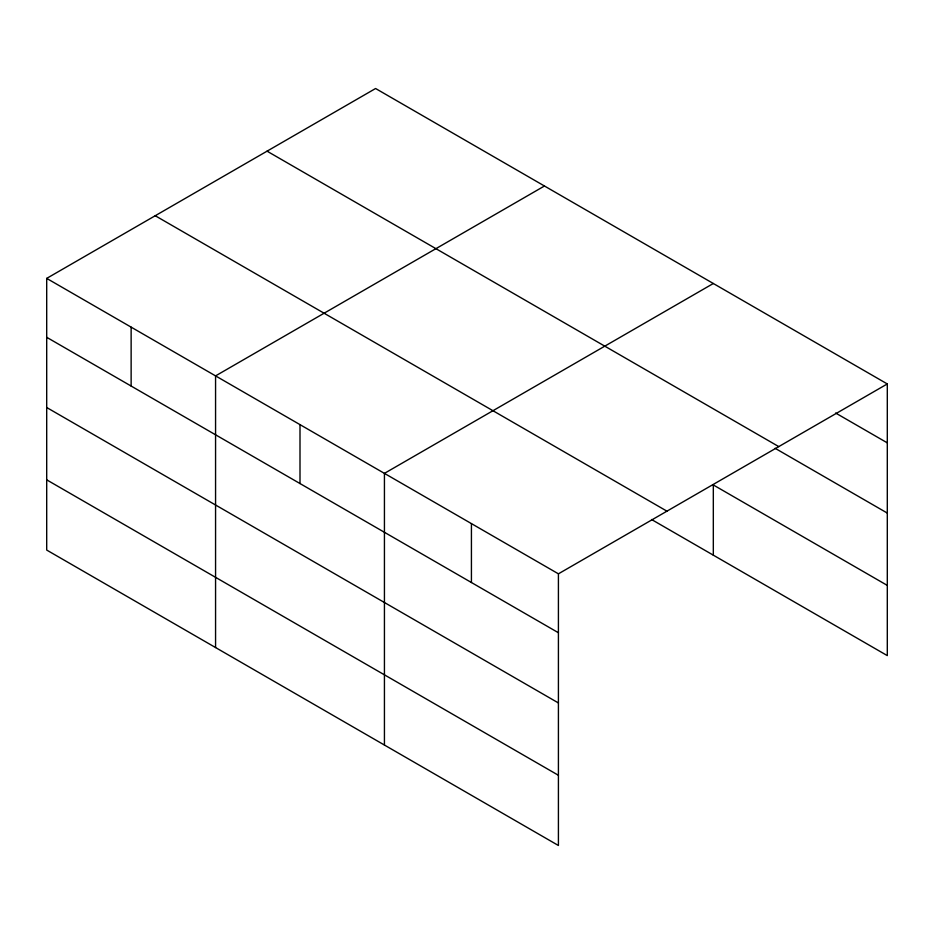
<?xml version="1.0" encoding="UTF-8"?>
<svg xmlns="http://www.w3.org/2000/svg" width="934" height="934" viewBox="0 0 934 934"><rect width="100%" height="100%" fill="white"/><g stroke="black" fill="none" stroke-linecap="round" stroke-linejoin="round"><path stroke-width="1.4" d="M651.57 519.514L887.3 655.61L887.3 383.944L375.585 88.508L46.7 278.39L46.7 550.056L558.415 845.492L558.415 573.826L46.7 278.39M544.452 186.006L215.567 375.888L215.567 647.542M713.319 283.504L384.434 473.375L384.434 745.04M558.415 573.826L887.3 383.944M835.615 413.015L887.3 442.856M267.054 151.168L778.769 446.604M775.092 448.285L887.3 513.07M887.3 585.396L713.319 484.956L713.319 555.158M155.231 215.731L666.946 511.167M46.7 337.302L558.415 632.738M46.7 407.516L558.415 702.952M46.7 479.842L558.415 775.278M471.425 523.6L471.425 582.512M300.001 424.631L300.001 483.543M131.134 327.133L131.134 386.046"/></g></svg>
